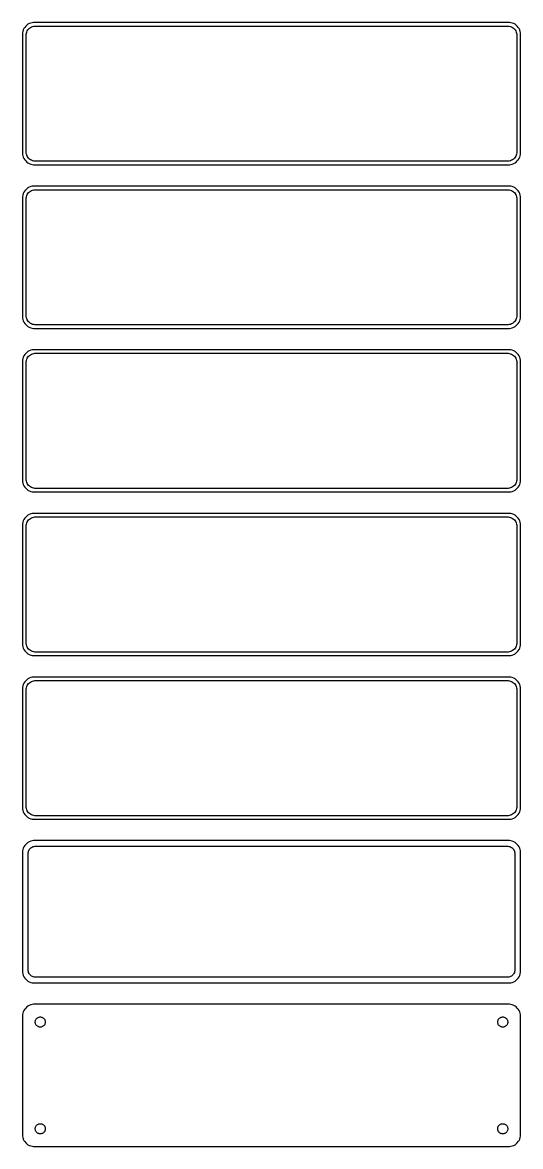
# Model space of a CAD drawing. Header units: metres. Extents: x -105 to 105, y 1005 to 2031.
# Drawn here: x -105 to 105, y 1005 to 1479 of the extents above; entities that cross this region are included whole.
import ezdxf

# ---------------------------------------------------------------- set-up
doc = ezdxf.new("R2010")
doc.units = ezdxf.units.M

msp = doc.modelspace()

# ---------------------------------------------------------------- linework, layer by layer
for p, q in [((-100.937, 1478.91), (-101.545, 1478.76)), ((-100.314, 1478.99), (-100.937, 1478.91)), ((100.314, 1478.99), (-100.314, 1478.99)), ((100.937, 1478.91), (100.314, 1478.99)), ((101.545, 1478.76), (100.937, 1478.91)), ((-104.961, 1474.63), (-105, 1474)), ((-104.843, 1475.24), (-104.961, 1474.63)), ((-104.649, 1475.84), (-104.843, 1475.24)), ((-104.382, 1476.41), (-104.649, 1475.84)), ((-104.045, 1476.94), (-104.382, 1476.41)), ((-103.645, 1477.42), (-104.045, 1476.94)), ((-103.187, 1477.85), (-103.645, 1477.42)), ((-103.468, 1474), (-103.374, 1474.49)), ((-103.374, 1474.49), (-103.219, 1474.97)), ((-103.219, 1474.97), (-103.005, 1475.43)), ((-102.679, 1478.22), (-103.187, 1477.85)), ((-103.005, 1475.43), (-102.736, 1475.85)), ((-102.736, 1475.85), (-102.416, 1476.24)), ((-102.129, 1478.52), (-102.679, 1478.22)), ((-102.416, 1476.24), (-102.05, 1476.58)), ((-101.545, 1478.76), (-102.129, 1478.52)), ((-102.05, 1476.58), (-101.643, 1476.88)), ((-101.643, 1476.88), (-101.203, 1477.12)), ((-101.203, 1477.12), (-100.736, 1477.3)), ((-100.736, 1477.3), (-100.25, 1477.43)), ((-100.25, 1477.43), (-99.7512, 1477.49)), ((-99.7512, 1477.49), (99.7512, 1477.49)), ((99.7512, 1477.49), (100.25, 1477.43)), ((100.25, 1477.43), (100.736, 1477.3)), ((100.736, 1477.3), (101.203, 1477.12)), ((101.203, 1477.12), (101.643, 1476.88)), ((102.129, 1478.52), (101.545, 1478.76)), ((101.643, 1476.88), (102.05, 1476.58)), ((102.05, 1476.58), (102.416, 1476.24)), ((102.679, 1478.22), (102.129, 1478.52)), ((102.416, 1476.24), (102.736, 1475.85)), ((103.187, 1477.85), (102.679, 1478.22)), ((102.736, 1475.85), (103.005, 1475.43)), ((103.005, 1475.43), (103.219, 1474.97)), ((103.645, 1477.42), (103.187, 1477.85)), ((103.219, 1474.97), (103.374, 1474.49)), ((103.374, 1474.49), (103.468, 1474)), ((104.045, 1476.94), (103.645, 1477.42)), ((104.382, 1476.41), (104.045, 1476.94)), ((104.649, 1475.84), (104.382, 1476.41)), ((104.843, 1475.24), (104.649, 1475.84)), ((104.961, 1474.63), (104.843, 1475.24)), ((105, 1474), (104.961, 1474.63)), ((-105, 1474), (-105, 1424)), ((-103.5, 1473.5), (-103.468, 1474)), ((-103.5, 1424.5), (-103.5, 1473.5)), ((103.468, 1474), (103.5, 1473.5)), ((103.5, 1473.5), (103.5, 1424.5)), ((105, 1424), (105, 1474)), ((-105, 1424), (-104.961, 1423.37)), ((-104.961, 1423.37), (-104.843, 1422.76)), ((-104.843, 1422.76), (-104.649, 1422.16)), ((-104.649, 1422.16), (-104.382, 1421.59)), ((-103.468, 1424), (-103.5, 1424.5)), ((-103.374, 1423.51), (-103.468, 1424)), ((-103.219, 1423.03), (-103.374, 1423.51)), ((-103.005, 1422.57), (-103.219, 1423.03)), ((-102.736, 1422.15), (-103.005, 1422.57)), ((-102.416, 1421.76), (-102.736, 1422.15)), ((102.736, 1422.15), (102.416, 1421.76)), ((103.005, 1422.57), (102.736, 1422.15)), ((103.219, 1423.03), (103.005, 1422.57)), ((103.374, 1423.51), (103.219, 1423.03)), ((103.468, 1424), (103.374, 1423.51)), ((103.5, 1424.5), (103.468, 1424)), ((104.382, 1421.59), (104.649, 1422.16)), ((104.649, 1422.16), (104.843, 1422.76)), ((104.843, 1422.76), (104.961, 1423.37)), ((104.961, 1423.37), (105, 1424)), ((-104.382, 1421.59), (-104.045, 1421.06)), ((-104.045, 1421.06), (-103.645, 1420.58)), ((-103.645, 1420.58), (-103.187, 1420.15)), ((-103.187, 1420.15), (-102.679, 1419.78)), ((-102.679, 1419.78), (-102.129, 1419.48)), ((-102.05, 1421.42), (-102.416, 1421.76)), ((-102.129, 1419.48), (-101.545, 1419.24)), ((-101.643, 1421.12), (-102.05, 1421.42)), ((-101.203, 1420.88), (-101.643, 1421.12)), ((-101.545, 1419.24), (-100.937, 1419.09)), ((-100.736, 1420.7), (-101.203, 1420.88)), ((-100.937, 1419.09), (-100.314, 1419.01)), ((-100.25, 1420.57), (-100.736, 1420.7)), ((-100.314, 1419.01), (100.314, 1419.01)), ((-99.7512, 1420.51), (-100.25, 1420.57)), ((99.7512, 1420.51), (-99.7512, 1420.51)), ((100.25, 1420.57), (99.7512, 1420.51)), ((100.736, 1420.7), (100.25, 1420.57)), ((100.314, 1419.01), (100.937, 1419.09)), ((101.203, 1420.88), (100.736, 1420.7)), ((100.937, 1419.09), (101.545, 1419.24)), ((101.643, 1421.12), (101.203, 1420.88)), ((101.545, 1419.24), (102.129, 1419.48)), ((102.05, 1421.42), (101.643, 1421.12)), ((102.416, 1421.76), (102.05, 1421.42)), ((102.129, 1419.48), (102.679, 1419.78)), ((102.679, 1419.78), (103.187, 1420.15)), ((103.187, 1420.15), (103.645, 1420.58)), ((103.645, 1420.58), (104.045, 1421.06)), ((104.045, 1421.06), (104.382, 1421.59)), ((-104.045, 1407.94), (-104.382, 1407.41)), ((-103.645, 1408.42), (-104.045, 1407.94)), ((-103.187, 1408.85), (-103.645, 1408.42)), ((-102.679, 1409.22), (-103.187, 1408.85)), ((-102.129, 1409.52), (-102.679, 1409.22)), ((-101.545, 1409.76), (-102.129, 1409.52)), ((-102.05, 1407.58), (-101.643, 1407.88)), ((-101.643, 1407.88), (-101.203, 1408.12)), ((-100.937, 1409.91), (-101.545, 1409.76)), ((-101.203, 1408.12), (-100.736, 1408.3)), ((-100.314, 1409.99), (-100.937, 1409.91)), ((-100.736, 1408.3), (-100.25, 1408.43)), ((100.314, 1409.99), (-100.314, 1409.99)), ((-100.25, 1408.43), (-99.7512, 1408.49)), ((-99.7512, 1408.49), (99.7512, 1408.49)), ((99.7512, 1408.49), (100.25, 1408.43)), ((100.25, 1408.43), (100.736, 1408.3)), ((100.937, 1409.91), (100.314, 1409.99)), ((100.736, 1408.3), (101.203, 1408.12)), ((101.545, 1409.76), (100.937, 1409.91)), ((101.203, 1408.12), (101.643, 1407.88)), ((102.129, 1409.52), (101.545, 1409.76)), ((101.643, 1407.88), (102.05, 1407.58)), ((102.679, 1409.22), (102.129, 1409.52)), ((103.187, 1408.85), (102.679, 1409.22)), ((103.645, 1408.42), (103.187, 1408.85)), ((104.045, 1407.94), (103.645, 1408.42)), ((104.382, 1407.41), (104.045, 1407.94)), ((-104.961, 1405.63), (-105, 1405)), ((-105, 1405), (-105, 1355)), ((-104.843, 1406.24), (-104.961, 1405.63)), ((-104.649, 1406.84), (-104.843, 1406.24)), ((-104.382, 1407.41), (-104.649, 1406.84)), ((-103.5, 1404.5), (-103.468, 1405)), ((-103.5, 1355.5), (-103.5, 1404.5)), ((-103.468, 1405), (-103.374, 1405.49)), ((-103.374, 1405.49), (-103.219, 1405.97)), ((-103.219, 1405.97), (-103.005, 1406.43)), ((-103.005, 1406.43), (-102.736, 1406.85)), ((-102.736, 1406.85), (-102.416, 1407.24)), ((-102.416, 1407.24), (-102.05, 1407.58)), ((102.05, 1407.58), (102.416, 1407.24)), ((102.416, 1407.24), (102.736, 1406.85)), ((102.736, 1406.85), (103.005, 1406.43)), ((103.005, 1406.43), (103.219, 1405.97)), ((103.219, 1405.97), (103.374, 1405.49)), ((103.374, 1405.49), (103.468, 1405)), ((103.468, 1405), (103.5, 1404.5)), ((103.5, 1404.5), (103.5, 1355.5)), ((104.649, 1406.84), (104.382, 1407.41)), ((104.843, 1406.24), (104.649, 1406.84)), ((104.961, 1405.63), (104.843, 1406.24)), ((105, 1405), (104.961, 1405.63)), ((105, 1355), (105, 1405)), ((-105, 1355), (-104.961, 1354.37)), ((-104.961, 1354.37), (-104.843, 1353.76)), ((-104.843, 1353.76), (-104.649, 1353.16)), ((-104.649, 1353.16), (-104.382, 1352.59)), ((-104.382, 1352.59), (-104.045, 1352.06)), ((-104.045, 1352.06), (-103.645, 1351.58)), ((-103.645, 1351.58), (-103.187, 1351.15)), ((-103.468, 1355), (-103.5, 1355.5)), ((-103.374, 1354.51), (-103.468, 1355)), ((-103.219, 1354.03), (-103.374, 1354.51)), ((-103.005, 1353.57), (-103.219, 1354.03)), ((-103.187, 1351.15), (-102.679, 1350.78)), ((-102.736, 1353.15), (-103.005, 1353.57)), ((-102.416, 1352.76), (-102.736, 1353.15)), ((-102.05, 1352.42), (-102.416, 1352.76)), ((-101.643, 1352.12), (-102.05, 1352.42)), ((-101.203, 1351.88), (-101.643, 1352.12)), ((-100.736, 1351.7), (-101.203, 1351.88)), ((-100.25, 1351.57), (-100.736, 1351.7)), ((-99.7512, 1351.51), (-100.25, 1351.57)), ((99.7512, 1351.51), (-99.7512, 1351.51)), ((100.25, 1351.57), (99.7512, 1351.51)), ((100.736, 1351.7), (100.25, 1351.57)), ((101.203, 1351.88), (100.736, 1351.7)), ((101.643, 1352.12), (101.203, 1351.88)), ((102.05, 1352.42), (101.643, 1352.12)), ((102.416, 1352.76), (102.05, 1352.42)), ((102.736, 1353.15), (102.416, 1352.76)), ((102.679, 1350.78), (103.187, 1351.15)), ((103.005, 1353.57), (102.736, 1353.15)), ((103.219, 1354.03), (103.005, 1353.57)), ((103.187, 1351.15), (103.645, 1351.58)), ((103.374, 1354.51), (103.219, 1354.03)), ((103.468, 1355), (103.374, 1354.51)), ((103.5, 1355.5), (103.468, 1355)), ((103.645, 1351.58), (104.045, 1352.06)), ((104.045, 1352.06), (104.382, 1352.59)), ((104.382, 1352.59), (104.649, 1353.16)), ((104.649, 1353.16), (104.843, 1353.76)), ((104.843, 1353.76), (104.961, 1354.37)), ((104.961, 1354.37), (105, 1355)), ((-102.679, 1350.78), (-102.129, 1350.48)), ((-102.129, 1350.48), (-101.545, 1350.24)), ((-101.545, 1350.24), (-100.937, 1350.09)), ((-100.937, 1350.09), (-100.314, 1350.01)), ((-100.314, 1350.01), (100.314, 1350.01)), ((100.314, 1350.01), (100.937, 1350.09)), ((100.937, 1350.09), (101.545, 1350.24)), ((101.545, 1350.24), (102.129, 1350.48)), ((102.129, 1350.48), (102.679, 1350.78)), ((-104.961, 1336.63), (-105, 1336)), ((-104.843, 1337.24), (-104.961, 1336.63)), ((-104.649, 1337.84), (-104.843, 1337.24)), ((-104.382, 1338.41), (-104.649, 1337.84)), ((-104.045, 1338.94), (-104.382, 1338.41)), ((-103.645, 1339.42), (-104.045, 1338.94)), ((-103.187, 1339.85), (-103.645, 1339.42)), ((-103.374, 1336.49), (-103.219, 1336.97)), ((-103.219, 1336.97), (-103.005, 1337.43)), ((-102.679, 1340.22), (-103.187, 1339.85)), ((-103.005, 1337.43), (-102.736, 1337.85)), ((-102.736, 1337.85), (-102.416, 1338.24)), ((-102.129, 1340.52), (-102.679, 1340.22)), ((-102.416, 1338.24), (-102.05, 1338.58)), ((-101.545, 1340.76), (-102.129, 1340.52)), ((-102.05, 1338.58), (-101.643, 1338.88)), ((-101.643, 1338.88), (-101.203, 1339.12)), ((-100.937, 1340.91), (-101.545, 1340.76)), ((-101.203, 1339.12), (-100.736, 1339.3)), ((-100.314, 1340.99), (-100.937, 1340.91)), ((-100.736, 1339.3), (-100.25, 1339.43)), ((100.314, 1340.99), (-100.314, 1340.99)), ((-100.25, 1339.43), (-99.7512, 1339.49)), ((-99.7512, 1339.49), (99.7512, 1339.49)), ((99.7512, 1339.49), (100.25, 1339.43)), ((100.25, 1339.43), (100.736, 1339.3)), ((100.937, 1340.91), (100.314, 1340.99)), ((100.736, 1339.3), (101.203, 1339.12)), ((101.545, 1340.76), (100.937, 1340.91)), ((101.203, 1339.12), (101.643, 1338.88)), ((102.129, 1340.52), (101.545, 1340.76)), ((101.643, 1338.88), (102.05, 1338.58)), ((102.05, 1338.58), (102.416, 1338.24)), ((102.679, 1340.22), (102.129, 1340.52)), ((102.416, 1338.24), (102.736, 1337.85)), ((103.187, 1339.85), (102.679, 1340.22)), ((102.736, 1337.85), (103.005, 1337.43)), ((103.005, 1337.43), (103.219, 1336.97)), ((103.645, 1339.42), (103.187, 1339.85)), ((103.219, 1336.97), (103.374, 1336.49)), ((104.045, 1338.94), (103.645, 1339.42)), ((104.382, 1338.41), (104.045, 1338.94)), ((104.649, 1337.84), (104.382, 1338.41)), ((104.843, 1337.24), (104.649, 1337.84)), ((104.961, 1336.63), (104.843, 1337.24)), ((105, 1336), (104.961, 1336.63)), ((-105, 1336), (-105, 1286)), ((-103.5, 1335.5), (-103.468, 1336)), ((-103.5, 1286.5), (-103.5, 1335.5)), ((-103.468, 1336), (-103.374, 1336.49)), ((103.374, 1336.49), (103.468, 1336)), ((103.468, 1336), (103.5, 1335.5)), ((103.5, 1335.5), (103.5, 1286.5)), ((105, 1286), (105, 1336)), ((-105, 1286), (-104.961, 1285.37)), ((-104.961, 1285.37), (-104.843, 1284.76)), ((-104.843, 1284.76), (-104.649, 1284.16)), ((-103.468, 1286), (-103.5, 1286.5)), ((-103.374, 1285.51), (-103.468, 1286)), ((-103.219, 1285.03), (-103.374, 1285.51)), ((-103.005, 1284.57), (-103.219, 1285.03)), ((-102.736, 1284.15), (-103.005, 1284.57)), ((103.005, 1284.57), (102.736, 1284.15)), ((103.219, 1285.03), (103.005, 1284.57)), ((103.374, 1285.51), (103.219, 1285.03)), ((103.468, 1286), (103.374, 1285.51)), ((103.5, 1286.5), (103.468, 1286)), ((104.649, 1284.16), (104.843, 1284.76)), ((104.843, 1284.76), (104.961, 1285.37)), ((104.961, 1285.37), (105, 1286)), ((-104.649, 1284.16), (-104.382, 1283.59)), ((-104.382, 1283.59), (-104.045, 1283.06)), ((-104.045, 1283.06), (-103.645, 1282.58)), ((-103.645, 1282.58), (-103.187, 1282.15)), ((-103.187, 1282.15), (-102.679, 1281.78)), ((-102.416, 1283.76), (-102.736, 1284.15)), ((-102.679, 1281.78), (-102.129, 1281.48)), ((-102.05, 1283.42), (-102.416, 1283.76)), ((-102.129, 1281.48), (-101.545, 1281.24)), ((-101.643, 1283.12), (-102.05, 1283.42)), ((-101.203, 1282.88), (-101.643, 1283.12)), ((-101.545, 1281.24), (-100.937, 1281.09)), ((-100.736, 1282.7), (-101.203, 1282.88)), ((-100.937, 1281.09), (-100.314, 1281.01)), ((-100.25, 1282.57), (-100.736, 1282.7)), ((-100.314, 1281.01), (100.314, 1281.01)), ((-99.7512, 1282.51), (-100.25, 1282.57)), ((99.7512, 1282.51), (-99.7512, 1282.51)), ((100.25, 1282.57), (99.7512, 1282.51)), ((100.736, 1282.7), (100.25, 1282.57)), ((100.314, 1281.01), (100.937, 1281.09)), ((101.203, 1282.88), (100.736, 1282.7)), ((100.937, 1281.09), (101.545, 1281.24)), ((101.643, 1283.12), (101.203, 1282.88)), ((101.545, 1281.24), (102.129, 1281.48)), ((102.05, 1283.42), (101.643, 1283.12)), ((102.416, 1283.76), (102.05, 1283.42)), ((102.129, 1281.48), (102.679, 1281.78)), ((102.736, 1284.15), (102.416, 1283.76)), ((102.679, 1281.78), (103.187, 1282.15)), ((103.187, 1282.15), (103.645, 1282.58)), ((103.645, 1282.58), (104.045, 1283.06)), ((104.045, 1283.06), (104.382, 1283.59)), ((104.382, 1283.59), (104.649, 1284.16)), ((-103.645, 1270.42), (-104.045, 1269.94)), ((-103.187, 1270.85), (-103.645, 1270.42)), ((-102.679, 1271.22), (-103.187, 1270.85)), ((-102.129, 1271.52), (-102.679, 1271.22)), ((-101.545, 1271.76), (-102.129, 1271.52)), ((-100.937, 1271.91), (-101.545, 1271.76)), ((-101.203, 1270.12), (-100.736, 1270.3)), ((-100.314, 1271.99), (-100.937, 1271.91)), ((-100.736, 1270.3), (-100.25, 1270.43)), ((100.314, 1271.99), (-100.314, 1271.99)), ((-100.25, 1270.43), (-99.7512, 1270.49)), ((-99.7512, 1270.49), (99.7512, 1270.49)), ((99.7512, 1270.49), (100.25, 1270.43)), ((100.25, 1270.43), (100.736, 1270.3)), ((100.937, 1271.91), (100.314, 1271.99)), ((100.736, 1270.3), (101.203, 1270.12)), ((101.545, 1271.76), (100.937, 1271.91)), ((102.129, 1271.52), (101.545, 1271.76)), ((102.679, 1271.22), (102.129, 1271.52)), ((103.187, 1270.85), (102.679, 1271.22)), ((103.645, 1270.42), (103.187, 1270.85)), ((104.045, 1269.94), (103.645, 1270.42)), ((-104.961, 1267.63), (-105, 1267)), ((-105, 1267), (-105, 1217)), ((-104.843, 1268.24), (-104.961, 1267.63)), ((-104.649, 1268.84), (-104.843, 1268.24)), ((-104.382, 1269.41), (-104.649, 1268.84)), ((-104.045, 1269.94), (-104.382, 1269.41)), ((-103.5, 1266.5), (-103.468, 1267)), ((-103.5, 1217.5), (-103.5, 1266.5)), ((-103.468, 1267), (-103.374, 1267.49)), ((-103.374, 1267.49), (-103.219, 1267.97)), ((-103.219, 1267.97), (-103.005, 1268.43)), ((-103.005, 1268.43), (-102.736, 1268.85)), ((-102.736, 1268.85), (-102.416, 1269.24)), ((-102.416, 1269.24), (-102.05, 1269.58)), ((-102.05, 1269.58), (-101.643, 1269.88)), ((-101.643, 1269.88), (-101.203, 1270.12)), ((101.203, 1270.12), (101.643, 1269.88)), ((101.643, 1269.88), (102.05, 1269.58)), ((102.05, 1269.58), (102.416, 1269.24)), ((102.416, 1269.24), (102.736, 1268.85)), ((102.736, 1268.85), (103.005, 1268.43)), ((103.005, 1268.43), (103.219, 1267.97)), ((103.219, 1267.97), (103.374, 1267.49)), ((103.374, 1267.49), (103.468, 1267)), ((103.468, 1267), (103.5, 1266.5)), ((103.5, 1266.5), (103.5, 1217.5)), ((104.382, 1269.41), (104.045, 1269.94)), ((104.649, 1268.84), (104.382, 1269.41)), ((104.843, 1268.24), (104.649, 1268.84)), ((104.961, 1267.63), (104.843, 1268.24)), ((105, 1267), (104.961, 1267.63)), ((105, 1217), (105, 1267)), ((-105, 1217), (-104.961, 1216.37)), ((-104.961, 1216.37), (-104.843, 1215.76)), ((-104.843, 1215.76), (-104.649, 1215.16)), ((-104.649, 1215.16), (-104.382, 1214.59)), ((-104.382, 1214.59), (-104.045, 1214.06)), ((-104.045, 1214.06), (-103.645, 1213.58)), ((-103.645, 1213.58), (-103.187, 1213.15)), ((-103.468, 1217), (-103.5, 1217.5)), ((-103.374, 1216.51), (-103.468, 1217)), ((-103.219, 1216.03), (-103.374, 1216.51)), ((-103.005, 1215.57), (-103.219, 1216.03)), ((-102.736, 1215.15), (-103.005, 1215.57)), ((-102.416, 1214.76), (-102.736, 1215.15)), ((-102.05, 1214.42), (-102.416, 1214.76)), ((-101.643, 1214.12), (-102.05, 1214.42)), ((-101.203, 1213.88), (-101.643, 1214.12)), ((-100.736, 1213.7), (-101.203, 1213.88)), ((-100.25, 1213.57), (-100.736, 1213.7)), ((-99.7512, 1213.51), (-100.25, 1213.57)), ((99.7512, 1213.51), (-99.7512, 1213.51)), ((100.25, 1213.57), (99.7512, 1213.51)), ((100.736, 1213.7), (100.25, 1213.57)), ((101.203, 1213.88), (100.736, 1213.7)), ((101.643, 1214.12), (101.203, 1213.88)), ((102.05, 1214.42), (101.643, 1214.12)), ((102.416, 1214.76), (102.05, 1214.42)), ((102.736, 1215.15), (102.416, 1214.76)), ((103.005, 1215.57), (102.736, 1215.15)), ((103.219, 1216.03), (103.005, 1215.57)), ((103.187, 1213.15), (103.645, 1213.58)), ((103.374, 1216.51), (103.219, 1216.03)), ((103.468, 1217), (103.374, 1216.51)), ((103.5, 1217.5), (103.468, 1217)), ((103.645, 1213.58), (104.045, 1214.06)), ((104.045, 1214.06), (104.382, 1214.59)), ((104.382, 1214.59), (104.649, 1215.16)), ((104.649, 1215.16), (104.843, 1215.76)), ((104.843, 1215.76), (104.961, 1216.37)), ((104.961, 1216.37), (105, 1217)), ((-103.187, 1213.15), (-102.679, 1212.78)), ((-102.679, 1212.78), (-102.129, 1212.48)), ((-102.129, 1212.48), (-101.545, 1212.24)), ((-101.545, 1212.24), (-100.937, 1212.09)), ((-100.937, 1212.09), (-100.314, 1212.01)), ((-100.314, 1212.01), (100.314, 1212.01)), ((100.314, 1212.01), (100.937, 1212.09)), ((100.937, 1212.09), (101.545, 1212.24)), ((101.545, 1212.24), (102.129, 1212.48)), ((102.129, 1212.48), (102.679, 1212.78)), ((102.679, 1212.78), (103.187, 1213.15)), ((-104.843, 1199.24), (-104.961, 1198.63)), ((-104.649, 1199.84), (-104.843, 1199.24)), ((-104.382, 1200.41), (-104.649, 1199.84)), ((-104.045, 1200.94), (-104.382, 1200.41)), ((-103.645, 1201.42), (-104.045, 1200.94)), ((-103.187, 1201.85), (-103.645, 1201.42)), ((-103.219, 1198.97), (-103.005, 1199.43)), ((-102.679, 1202.22), (-103.187, 1201.85)), ((-103.005, 1199.43), (-102.736, 1199.85)), ((-102.736, 1199.85), (-102.416, 1200.24)), ((-102.129, 1202.52), (-102.679, 1202.22)), ((-102.416, 1200.24), (-102.05, 1200.58)), ((-101.545, 1202.76), (-102.129, 1202.52)), ((-102.05, 1200.58), (-101.643, 1200.88)), ((-101.643, 1200.88), (-101.203, 1201.12)), ((-100.937, 1202.91), (-101.545, 1202.76)), ((-101.203, 1201.12), (-100.736, 1201.3)), ((-100.314, 1202.99), (-100.937, 1202.91)), ((-100.736, 1201.3), (-100.25, 1201.43)), ((100.314, 1202.99), (-100.314, 1202.99)), ((-100.25, 1201.43), (-99.7512, 1201.49)), ((-99.7512, 1201.49), (99.7512, 1201.49)), ((99.7512, 1201.49), (100.25, 1201.43)), ((100.25, 1201.43), (100.736, 1201.3)), ((100.937, 1202.91), (100.314, 1202.99)), ((100.736, 1201.3), (101.203, 1201.12)), ((101.545, 1202.76), (100.937, 1202.91)), ((101.203, 1201.12), (101.643, 1200.88)), ((102.129, 1202.52), (101.545, 1202.76)), ((101.643, 1200.88), (102.05, 1200.58)), ((102.05, 1200.58), (102.416, 1200.24)), ((102.679, 1202.22), (102.129, 1202.52)), ((102.416, 1200.24), (102.736, 1199.85)), ((103.187, 1201.85), (102.679, 1202.22)), ((102.736, 1199.85), (103.005, 1199.43)), ((103.005, 1199.43), (103.219, 1198.97)), ((103.645, 1201.42), (103.187, 1201.85)), ((104.045, 1200.94), (103.645, 1201.42)), ((104.382, 1200.41), (104.045, 1200.94)), ((104.649, 1199.84), (104.382, 1200.41)), ((104.843, 1199.24), (104.649, 1199.84)), ((104.961, 1198.63), (104.843, 1199.24)), ((-104.961, 1198.63), (-105, 1198)), ((-105, 1198), (-105, 1148)), ((-103.5, 1197.5), (-103.468, 1198)), ((-103.5, 1148.5), (-103.5, 1197.5)), ((-103.468, 1198), (-103.374, 1198.49)), ((-103.374, 1198.49), (-103.219, 1198.97)), ((103.219, 1198.97), (103.374, 1198.49)), ((103.374, 1198.49), (103.468, 1198)), ((103.468, 1198), (103.5, 1197.5)), ((103.5, 1197.5), (103.5, 1148.5)), ((105, 1198), (104.961, 1198.63)), ((105, 1148), (105, 1198)), ((-105, 1148), (-104.961, 1147.37)), ((-104.961, 1147.37), (-104.843, 1146.76)), ((-103.468, 1148), (-103.5, 1148.5)), ((-103.374, 1147.51), (-103.468, 1148)), ((-103.219, 1147.03), (-103.374, 1147.51)), ((103.374, 1147.51), (103.219, 1147.03)), ((103.468, 1148), (103.374, 1147.51)), ((103.5, 1148.5), (103.468, 1148)), ((104.843, 1146.76), (104.961, 1147.37)), ((104.961, 1147.37), (105, 1148)), ((-104.843, 1146.76), (-104.649, 1146.16)), ((-104.649, 1146.16), (-104.382, 1145.59)), ((-104.382, 1145.59), (-104.045, 1145.06)), ((-104.045, 1145.06), (-103.645, 1144.58)), ((-103.645, 1144.58), (-103.187, 1144.15)), ((-103.005, 1146.57), (-103.219, 1147.03)), ((-103.187, 1144.15), (-102.679, 1143.78)), ((-102.736, 1146.15), (-103.005, 1146.57)), ((-102.416, 1145.76), (-102.736, 1146.15)), ((-102.679, 1143.78), (-102.129, 1143.48)), ((-102.05, 1145.42), (-102.416, 1145.76)), ((-102.129, 1143.48), (-101.545, 1143.24)), ((-101.643, 1145.12), (-102.05, 1145.42)), ((-101.203, 1144.88), (-101.643, 1145.12)), ((-101.545, 1143.24), (-100.937, 1143.09)), ((-100.736, 1144.7), (-101.203, 1144.88)), ((-100.937, 1143.09), (-100.314, 1143.01)), ((-100.25, 1144.57), (-100.736, 1144.7)), ((-100.314, 1143.01), (100.314, 1143.01)), ((-99.7512, 1144.51), (-100.25, 1144.57)), ((99.7512, 1144.51), (-99.7512, 1144.51)), ((100.25, 1144.57), (99.7512, 1144.51)), ((100.736, 1144.7), (100.25, 1144.57)), ((100.314, 1143.01), (100.937, 1143.09)), ((101.203, 1144.88), (100.736, 1144.7)), ((100.937, 1143.09), (101.545, 1143.24)), ((101.643, 1145.12), (101.203, 1144.88)), ((101.545, 1143.24), (102.129, 1143.48)), ((102.05, 1145.42), (101.643, 1145.12)), ((102.416, 1145.76), (102.05, 1145.42)), ((102.129, 1143.48), (102.679, 1143.78)), ((102.736, 1146.15), (102.416, 1145.76)), ((102.679, 1143.78), (103.187, 1144.15)), ((103.005, 1146.57), (102.736, 1146.15)), ((103.219, 1147.03), (103.005, 1146.57)), ((103.187, 1144.15), (103.645, 1144.58)), ((103.645, 1144.58), (104.045, 1145.06)), ((104.045, 1145.06), (104.382, 1145.59)), ((104.382, 1145.59), (104.649, 1146.16)), ((104.649, 1146.16), (104.843, 1146.76)), ((-103.187, 1132.85), (-103.645, 1132.42)), ((-102.679, 1133.22), (-103.187, 1132.85)), ((-102.129, 1133.52), (-102.679, 1133.22)), ((-101.545, 1133.76), (-102.129, 1133.52)), ((-100.937, 1133.91), (-101.545, 1133.76)), ((-100.314, 1133.99), (-100.937, 1133.91)), ((100.314, 1133.99), (-100.314, 1133.99)), ((100.937, 1133.91), (100.314, 1133.99)), ((101.545, 1133.76), (100.937, 1133.91)), ((102.129, 1133.52), (101.545, 1133.76)), ((102.679, 1133.22), (102.129, 1133.52)), ((103.187, 1132.85), (102.679, 1133.22)), ((103.645, 1132.42), (103.187, 1132.85)), ((-104.961, 1129.63), (-105, 1129)), ((-105, 1129), (-105, 1079)), ((-104.843, 1130.24), (-104.961, 1129.63)), ((-104.649, 1130.84), (-104.843, 1130.24)), ((-104.382, 1131.41), (-104.649, 1130.84)), ((-104.045, 1131.94), (-104.382, 1131.41)), ((-103.645, 1132.42), (-104.045, 1131.94)), ((-102.613, 1128.5), (-102.588, 1128.89)), ((-102.613, 1079.5), (-102.613, 1128.5)), ((-102.588, 1128.89), (-102.515, 1129.27)), ((-102.515, 1129.27), (-102.394, 1129.65)), ((-102.394, 1129.65), (-102.228, 1130)), ((-102.228, 1130), (-102.018, 1130.33)), ((-102.018, 1130.33), (-101.769, 1130.63)), ((-101.769, 1130.63), (-101.484, 1130.9)), ((-101.484, 1130.9), (-101.168, 1131.13)), ((-101.168, 1131.13), (-100.825, 1131.32)), ((-100.825, 1131.32), (-100.462, 1131.46)), ((-100.462, 1131.46), (-100.083, 1131.56)), ((-100.083, 1131.56), (-99.6955, 1131.61)), ((-99.6955, 1131.61), (99.6955, 1131.61)), ((99.6955, 1131.61), (100.083, 1131.56)), ((100.083, 1131.56), (100.462, 1131.46)), ((100.462, 1131.46), (100.825, 1131.32)), ((100.825, 1131.32), (101.168, 1131.13)), ((101.168, 1131.13), (101.484, 1130.9)), ((101.484, 1130.9), (101.769, 1130.63)), ((101.769, 1130.63), (102.018, 1130.33)), ((102.018, 1130.33), (102.228, 1130)), ((102.228, 1130), (102.394, 1129.65)), ((102.394, 1129.65), (102.515, 1129.27)), ((102.515, 1129.27), (102.588, 1128.89)), ((102.588, 1128.89), (102.613, 1128.5)), ((102.613, 1128.5), (102.613, 1079.5)), ((104.045, 1131.94), (103.645, 1132.42)), ((104.382, 1131.41), (104.045, 1131.94)), ((104.649, 1130.84), (104.382, 1131.41)), ((104.843, 1130.24), (104.649, 1130.84)), ((104.961, 1129.63), (104.843, 1130.24)), ((105, 1129), (104.961, 1129.63)), ((105, 1079), (105, 1129)), ((-105, 1079), (-104.961, 1078.37)), ((-104.961, 1078.37), (-104.843, 1077.76)), ((-104.843, 1077.76), (-104.649, 1077.16)), ((-104.649, 1077.16), (-104.382, 1076.59)), ((-104.382, 1076.59), (-104.045, 1076.06)), ((-104.045, 1076.06), (-103.645, 1075.58)), ((-102.588, 1079.11), (-102.613, 1079.5)), ((-102.515, 1078.73), (-102.588, 1079.11)), ((-102.394, 1078.35), (-102.515, 1078.73)), ((-102.228, 1078), (-102.394, 1078.35)), ((-102.018, 1077.67), (-102.228, 1078)), ((-101.769, 1077.37), (-102.018, 1077.67)), ((-101.484, 1077.1), (-101.769, 1077.37)), ((-101.168, 1076.87), (-101.484, 1077.1)), ((-100.825, 1076.68), (-101.168, 1076.87)), ((-100.462, 1076.54), (-100.825, 1076.68)), ((-100.083, 1076.44), (-100.462, 1076.54)), ((-99.6955, 1076.39), (-100.083, 1076.44)), ((99.6955, 1076.39), (-99.6955, 1076.39)), ((100.083, 1076.44), (99.6955, 1076.39)), ((100.462, 1076.54), (100.083, 1076.44)), ((100.825, 1076.68), (100.462, 1076.54)), ((101.168, 1076.87), (100.825, 1076.68)), ((101.484, 1077.1), (101.168, 1076.87)), ((101.769, 1077.37), (101.484, 1077.1)), ((102.018, 1077.67), (101.769, 1077.37)), ((102.228, 1078), (102.018, 1077.67)), ((102.394, 1078.35), (102.228, 1078)), ((102.515, 1078.73), (102.394, 1078.35)), ((102.588, 1079.11), (102.515, 1078.73)), ((102.613, 1079.5), (102.588, 1079.11)), ((103.645, 1075.58), (104.045, 1076.06)), ((104.045, 1076.06), (104.382, 1076.59)), ((104.382, 1076.59), (104.649, 1077.16)), ((104.649, 1077.16), (104.843, 1077.76)), ((104.843, 1077.76), (104.961, 1078.37)), ((104.961, 1078.37), (105, 1079)), ((-103.645, 1075.58), (-103.187, 1075.15)), ((-103.187, 1075.15), (-102.679, 1074.78)), ((-102.679, 1074.78), (-102.129, 1074.48)), ((-102.129, 1074.48), (-101.545, 1074.24)), ((-101.545, 1074.24), (-100.937, 1074.09)), ((-100.937, 1074.09), (-100.314, 1074.01)), ((-100.314, 1074.01), (100.314, 1074.01)), ((100.314, 1074.01), (100.937, 1074.09)), ((100.937, 1074.09), (101.545, 1074.24)), ((101.545, 1074.24), (102.129, 1074.48)), ((102.129, 1074.48), (102.679, 1074.78)), ((102.679, 1074.78), (103.187, 1075.15)), ((103.187, 1075.15), (103.645, 1075.58)), ((-104.649, 1061.84), (-104.843, 1061.24)), ((-104.382, 1062.41), (-104.649, 1061.84)), ((-104.045, 1062.94), (-104.382, 1062.41)), ((-103.645, 1063.42), (-104.045, 1062.94)), ((-103.187, 1063.85), (-103.645, 1063.42)), ((-102.679, 1064.22), (-103.187, 1063.85)), ((-102.129, 1064.52), (-102.679, 1064.22)), ((-101.545, 1064.76), (-102.129, 1064.52)), ((-100.937, 1064.91), (-101.545, 1064.76)), ((-100.314, 1064.99), (-100.937, 1064.91)), ((100.314, 1064.99), (-100.314, 1064.99)), ((100.937, 1064.91), (100.314, 1064.99)), ((101.545, 1064.76), (100.937, 1064.91)), ((102.129, 1064.52), (101.545, 1064.76)), ((102.679, 1064.22), (102.129, 1064.52)), ((103.187, 1063.85), (102.679, 1064.22)), ((103.645, 1063.42), (103.187, 1063.85)), ((104.045, 1062.94), (103.645, 1063.42)), ((104.382, 1062.41), (104.045, 1062.94)), ((104.649, 1061.84), (104.382, 1062.41)), ((104.843, 1061.24), (104.649, 1061.84)), ((-104.961, 1060.63), (-105, 1060)), ((-105, 1060), (-105, 1010)), ((-104.843, 1061.24), (-104.961, 1060.63)), ((-99.6353, 1057.5), (-99.6185, 1057.77)), ((-99.6185, 1057.23), (-99.6353, 1057.5)), ((-99.6185, 1057.77), (-99.5682, 1058.03)), ((-99.5682, 1056.97), (-99.6185, 1057.23)), ((-99.5682, 1058.03), (-99.4853, 1058.29)), ((-99.4853, 1058.29), (-99.3712, 1058.53)), ((-99.3712, 1058.53), (-99.2275, 1058.76)), ((-99.2275, 1058.76), (-99.0566, 1058.96)), ((-99.0566, 1058.96), (-98.8611, 1059.15)), ((-98.8611, 1059.15), (-98.6441, 1059.3)), ((-98.6441, 1059.3), (-98.4092, 1059.43)), ((-98.4092, 1059.43), (-98.1598, 1059.53)), ((-98.1598, 1059.53), (-97.9001, 1059.6)), ((-97.9001, 1059.6), (-97.6341, 1059.63)), ((-97.6341, 1059.63), (-97.3659, 1059.63)), ((-97.3659, 1059.63), (-97.0999, 1059.6)), ((-97.0999, 1059.6), (-96.8401, 1059.53)), ((-96.8401, 1059.53), (-96.5908, 1059.43)), ((-96.5908, 1059.43), (-96.3559, 1059.3)), ((-96.3559, 1059.3), (-96.1389, 1059.15)), ((-96.1389, 1059.15), (-95.9434, 1058.96)), ((-95.9434, 1058.96), (-95.7725, 1058.76)), ((-95.7725, 1058.76), (-95.6288, 1058.53)), ((-95.6288, 1058.53), (-95.5146, 1058.29)), ((-95.5146, 1058.29), (-95.4318, 1058.03)), ((-95.4318, 1058.03), (-95.3815, 1057.77)), ((-95.3815, 1057.23), (-95.4318, 1056.97)), ((-95.3815, 1057.77), (-95.3647, 1057.5)), ((-95.3647, 1057.5), (-95.3815, 1057.23)), ((95.3647, 1057.5), (95.3815, 1057.77)), ((95.3815, 1057.23), (95.3647, 1057.5)), ((95.3815, 1057.77), (95.4318, 1058.03)), ((95.4318, 1056.97), (95.3815, 1057.23)), ((95.4318, 1058.03), (95.5146, 1058.29)), ((95.5146, 1058.29), (95.6288, 1058.53)), ((95.6288, 1058.53), (95.7725, 1058.76)), ((95.7725, 1058.76), (95.9434, 1058.96)), ((95.9434, 1058.96), (96.1389, 1059.15)), ((96.1389, 1059.15), (96.3559, 1059.3)), ((96.3559, 1059.3), (96.5908, 1059.43)), ((96.5908, 1059.43), (96.8401, 1059.53)), ((96.8401, 1059.53), (97.0999, 1059.6)), ((97.0999, 1059.6), (97.3659, 1059.63)), ((97.3659, 1059.63), (97.6341, 1059.63)), ((97.6341, 1059.63), (97.9001, 1059.6)), ((97.9001, 1059.6), (98.1598, 1059.53)), ((98.1598, 1059.53), (98.4092, 1059.43)), ((98.4092, 1059.43), (98.6441, 1059.3)), ((98.6441, 1059.3), (98.8611, 1059.15)), ((98.8611, 1059.15), (99.0566, 1058.96)), ((99.0566, 1058.96), (99.2275, 1058.76)), ((99.2275, 1058.76), (99.3712, 1058.53)), ((99.3712, 1058.53), (99.4853, 1058.29)), ((99.4853, 1058.29), (99.5682, 1058.03)), ((99.5682, 1058.03), (99.6185, 1057.77)), ((99.6185, 1057.23), (99.5682, 1056.97)), ((99.6185, 1057.77), (99.6353, 1057.5)), ((99.6353, 1057.5), (99.6185, 1057.23)), ((104.961, 1060.63), (104.843, 1061.24)), ((105, 1060), (104.961, 1060.63)), ((105, 1010), (105, 1060)), ((-99.4853, 1056.71), (-99.5682, 1056.97)), ((-99.3712, 1056.47), (-99.4853, 1056.71)), ((-99.2275, 1056.24), (-99.3712, 1056.47)), ((-99.0566, 1056.04), (-99.2275, 1056.24)), ((-98.8611, 1055.85), (-99.0566, 1056.04)), ((-98.6441, 1055.7), (-98.8611, 1055.85)), ((-98.4092, 1055.57), (-98.6441, 1055.7)), ((-98.1598, 1055.47), (-98.4092, 1055.57)), ((-97.9001, 1055.4), (-98.1598, 1055.47)), ((-97.6341, 1055.37), (-97.9001, 1055.4)), ((-97.3659, 1055.37), (-97.6341, 1055.37)), ((-97.0999, 1055.4), (-97.3659, 1055.37)), ((-96.8401, 1055.47), (-97.0999, 1055.4)), ((-96.5908, 1055.57), (-96.8401, 1055.47)), ((-96.3559, 1055.7), (-96.5908, 1055.57)), ((-96.1389, 1055.85), (-96.3559, 1055.7)), ((-95.9434, 1056.04), (-96.1389, 1055.85)), ((-95.7725, 1056.24), (-95.9434, 1056.04)), ((-95.6288, 1056.47), (-95.7725, 1056.24)), ((-95.5146, 1056.71), (-95.6288, 1056.47)), ((-95.4318, 1056.97), (-95.5146, 1056.71)), ((95.5146, 1056.71), (95.4318, 1056.97)), ((95.6288, 1056.47), (95.5146, 1056.71)), ((95.7725, 1056.24), (95.6288, 1056.47)), ((95.9434, 1056.04), (95.7725, 1056.24)), ((96.1389, 1055.85), (95.9434, 1056.04)), ((96.3559, 1055.7), (96.1389, 1055.85)), ((96.5908, 1055.57), (96.3559, 1055.7)), ((96.8401, 1055.47), (96.5908, 1055.57)), ((97.0999, 1055.4), (96.8401, 1055.47)), ((97.3659, 1055.37), (97.0999, 1055.4)), ((97.6341, 1055.37), (97.3659, 1055.37)), ((97.9001, 1055.4), (97.6341, 1055.37)), ((98.1598, 1055.47), (97.9001, 1055.4)), ((98.4092, 1055.57), (98.1598, 1055.47)), ((98.6441, 1055.7), (98.4092, 1055.57)), ((98.8611, 1055.85), (98.6441, 1055.7)), ((99.0566, 1056.04), (98.8611, 1055.85)), ((99.2275, 1056.24), (99.0566, 1056.04)), ((99.3712, 1056.47), (99.2275, 1056.24)), ((99.4853, 1056.71), (99.3712, 1056.47)), ((99.5682, 1056.97), (99.4853, 1056.71)), ((-98.6441, 1014.3), (-98.4092, 1014.43)), ((-98.4092, 1014.43), (-98.1598, 1014.53)), ((-98.1598, 1014.53), (-97.9001, 1014.6)), ((-97.9001, 1014.6), (-97.6341, 1014.63)), ((-97.6341, 1014.63), (-97.3659, 1014.63)), ((-97.3659, 1014.63), (-97.0999, 1014.6)), ((-97.0999, 1014.6), (-96.8401, 1014.53)), ((-96.8401, 1014.53), (-96.5908, 1014.43)), ((-96.5908, 1014.43), (-96.3559, 1014.3)), ((96.3559, 1014.3), (96.5908, 1014.43)), ((96.5908, 1014.43), (96.8401, 1014.53)), ((96.8401, 1014.53), (97.0999, 1014.6)), ((97.0999, 1014.6), (97.3659, 1014.63)), ((97.3659, 1014.63), (97.6341, 1014.63)), ((97.6341, 1014.63), (97.9001, 1014.6)), ((97.9001, 1014.6), (98.1598, 1014.53)), ((98.1598, 1014.53), (98.4092, 1014.43)), ((98.4092, 1014.43), (98.6441, 1014.3)), ((-105, 1010), (-104.961, 1009.37)), ((-99.6353, 1012.5), (-99.6185, 1012.77)), ((-99.6185, 1012.23), (-99.6353, 1012.5)), ((-99.6185, 1012.77), (-99.5682, 1013.03)), ((-99.5682, 1011.97), (-99.6185, 1012.23)), ((-99.5682, 1013.03), (-99.4853, 1013.29)), ((-99.4853, 1011.71), (-99.5682, 1011.97)), ((-99.4853, 1013.29), (-99.3712, 1013.53)), ((-99.3712, 1011.47), (-99.4853, 1011.71)), ((-99.3712, 1013.53), (-99.2275, 1013.76)), ((-99.2275, 1011.24), (-99.3712, 1011.47)), ((-99.2275, 1013.76), (-99.0566, 1013.96)), ((-99.0566, 1011.04), (-99.2275, 1011.24)), ((-99.0566, 1013.96), (-98.8611, 1014.15)), ((-98.8611, 1010.85), (-99.0566, 1011.04)), ((-98.8611, 1014.15), (-98.6441, 1014.3)), ((-98.6441, 1010.7), (-98.8611, 1010.85)), ((-98.4092, 1010.57), (-98.6441, 1010.7)), ((-98.1598, 1010.47), (-98.4092, 1010.57)), ((-97.9001, 1010.4), (-98.1598, 1010.47)), ((-97.6341, 1010.37), (-97.9001, 1010.4)), ((-97.3659, 1010.37), (-97.6341, 1010.37)), ((-97.0999, 1010.4), (-97.3659, 1010.37)), ((-96.8401, 1010.47), (-97.0999, 1010.4)), ((-96.5908, 1010.57), (-96.8401, 1010.47)), ((-96.3559, 1010.7), (-96.5908, 1010.57)), ((-96.3559, 1014.3), (-96.1389, 1014.15)), ((-96.1389, 1010.85), (-96.3559, 1010.7)), ((-96.1389, 1014.15), (-95.9434, 1013.96)), ((-95.9434, 1011.04), (-96.1389, 1010.85)), ((-95.9434, 1013.96), (-95.7725, 1013.76)), ((-95.7725, 1011.24), (-95.9434, 1011.04)), ((-95.7725, 1013.76), (-95.6288, 1013.53)), ((-95.6288, 1011.47), (-95.7725, 1011.24)), ((-95.6288, 1013.53), (-95.5146, 1013.29)), ((-95.5146, 1011.71), (-95.6288, 1011.47)), ((-95.5146, 1013.29), (-95.4318, 1013.03)), ((-95.4318, 1011.97), (-95.5146, 1011.71)), ((-95.4318, 1013.03), (-95.3815, 1012.77)), ((-95.3815, 1012.23), (-95.4318, 1011.97)), ((-95.3815, 1012.77), (-95.3647, 1012.5)), ((-95.3647, 1012.5), (-95.3815, 1012.23)), ((95.3647, 1012.5), (95.3815, 1012.77)), ((95.3815, 1012.23), (95.3647, 1012.5)), ((95.3815, 1012.77), (95.4318, 1013.03)), ((95.4318, 1011.97), (95.3815, 1012.23)), ((95.4318, 1013.03), (95.5146, 1013.29)), ((95.5146, 1011.71), (95.4318, 1011.97)), ((95.5146, 1013.29), (95.6288, 1013.53)), ((95.6288, 1011.47), (95.5146, 1011.71)), ((95.6288, 1013.53), (95.7725, 1013.76)), ((95.7725, 1011.24), (95.6288, 1011.47)), ((95.7725, 1013.76), (95.9434, 1013.96)), ((95.9434, 1011.04), (95.7725, 1011.24)), ((95.9434, 1013.96), (96.1389, 1014.15)), ((96.1389, 1010.85), (95.9434, 1011.04)), ((96.1389, 1014.15), (96.3559, 1014.3)), ((96.3559, 1010.7), (96.1389, 1010.85)), ((96.5908, 1010.57), (96.3559, 1010.7)), ((96.8401, 1010.47), (96.5908, 1010.57)), ((97.0999, 1010.4), (96.8401, 1010.47)), ((97.3659, 1010.37), (97.0999, 1010.4)), ((97.6341, 1010.37), (97.3659, 1010.37)), ((97.9001, 1010.4), (97.6341, 1010.37)), ((98.1598, 1010.47), (97.9001, 1010.4)), ((98.4092, 1010.57), (98.1598, 1010.47)), ((98.6441, 1010.7), (98.4092, 1010.57)), ((98.6441, 1014.3), (98.8611, 1014.15)), ((98.8611, 1010.85), (98.6441, 1010.7)), ((98.8611, 1014.15), (99.0566, 1013.96)), ((99.0566, 1011.04), (98.8611, 1010.85)), ((99.0566, 1013.96), (99.2275, 1013.76)), ((99.2275, 1011.24), (99.0566, 1011.04)), ((99.2275, 1013.76), (99.3712, 1013.53)), ((99.3712, 1011.47), (99.2275, 1011.24)), ((99.3712, 1013.53), (99.4853, 1013.29)), ((99.4853, 1011.71), (99.3712, 1011.47)), ((99.4853, 1013.29), (99.5682, 1013.03)), ((99.5682, 1011.97), (99.4853, 1011.71)), ((99.5682, 1013.03), (99.6185, 1012.77)), ((99.6185, 1012.23), (99.5682, 1011.97)), ((99.6185, 1012.77), (99.6353, 1012.5)), ((99.6353, 1012.5), (99.6185, 1012.23)), ((104.961, 1009.37), (105, 1010)), ((-104.961, 1009.37), (-104.843, 1008.76)), ((-104.843, 1008.76), (-104.649, 1008.16)), ((-104.649, 1008.16), (-104.382, 1007.59)), ((-104.382, 1007.59), (-104.045, 1007.06)), ((-104.045, 1007.06), (-103.645, 1006.58)), ((-103.645, 1006.58), (-103.187, 1006.15)), ((-103.187, 1006.15), (-102.679, 1005.78)), ((-102.679, 1005.78), (-102.129, 1005.48)), ((-102.129, 1005.48), (-101.545, 1005.24)), ((-101.545, 1005.24), (-100.937, 1005.09)), ((-100.937, 1005.09), (-100.314, 1005.01)), ((-100.314, 1005.01), (100.314, 1005.01)), ((100.314, 1005.01), (100.937, 1005.09)), ((100.937, 1005.09), (101.545, 1005.24)), ((101.545, 1005.24), (102.129, 1005.48)), ((102.129, 1005.48), (102.679, 1005.78)), ((102.679, 1005.78), (103.187, 1006.15)), ((103.187, 1006.15), (103.645, 1006.58)), ((103.645, 1006.58), (104.045, 1007.06)), ((104.045, 1007.06), (104.382, 1007.59)), ((104.382, 1007.59), (104.649, 1008.16)), ((104.649, 1008.16), (104.843, 1008.76)), ((104.843, 1008.76), (104.961, 1009.37))]:
    msp.add_line(p, q)

doc.saveas('drawing.dxf')
